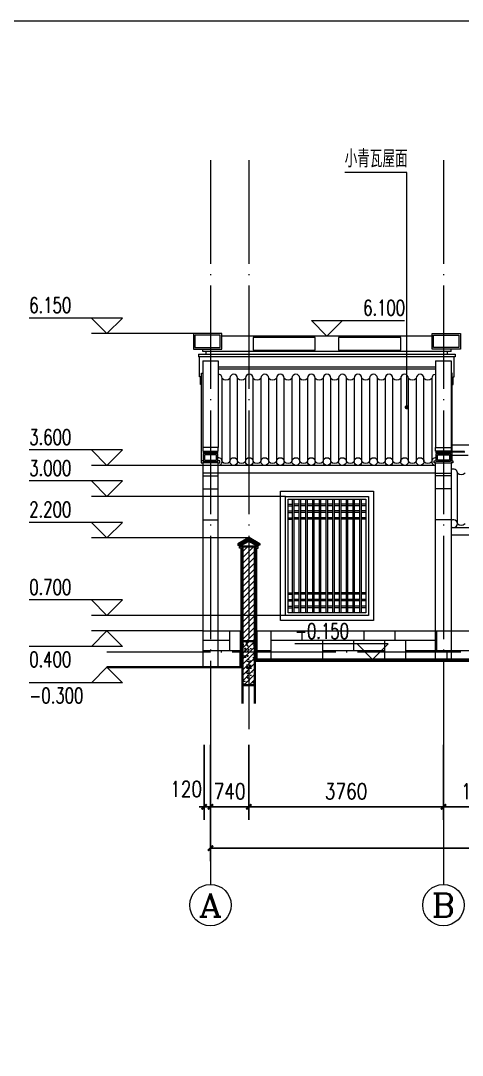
# Model space of a CAD drawing. Extents: x 577108 to 1042908, y 41950 to 81950.
# Drawn here: x 810715 to 819245, y 61950 to 81950 of the extents above; entities that cross this region are included whole.
import ezdxf
from ezdxf.enums import TextEntityAlignment as Align

# ---------------------------------------------------------------- set-up
doc = ezdxf.new("R2010")
doc.units = 0
doc.header["$LTSCALE"] = 1000
doc.header["$MEASUREMENT"] = 0
doc.linetypes.add('DOTE', pattern=[2.42, 2, -0.2, 0.02, -0.2])
doc.layers.get('0').update_dxf_attribs({"linetype": 'CONTINUOUS', "lineweight": 13})
doc.layers.get('Defpoints').update_dxf_attribs({"linetype": 'CONTINUOUS', "lineweight": 5})
for name, color, linetype, lineweight in [('AXIS', 3, 'CONTINUOUS', 15), ('AXIS_TEXT', 7, 'CONTINUOUS', 20), ('DIM_ELEV', 3, 'CONTINUOUS', 15), ('DIM_LEAD', 3, 'CONTINUOUS', 15), ('DOTE', 1, 'DOTE', 0), ('hatch', 8, 'CONTINUOUS', 5), ('LM-1', 7, 'CONTINUOUS', 18), ('LM-2', 8, 'CONTINUOUS', 18), ('LM-3', 251, 'CONTINUOUS', 5), ('LM-L', 7, 'CONTINUOUS', 15), ('LM-S', 8, 'CONTINUOUS', 5), ('PUB_HATCH', 8, 'CONTINUOUS', 5), ('PUB_TEXT', 7, 'CONTINUOUS', 20), ('wall', 2, 'CONTINUOUS', 40)]:
    doc.layers.add(name, color=color, linetype=linetype, lineweight=lineweight)
doc.styles.add('_TCH_AXIS', font='COMPLEX', dxfattribs={"bigfont": 'GBCBIG'})
doc.styles.add('_TCH_DIM', font='SIMPLEX', dxfattribs={"bigfont": 'GBCBIG'})
doc.styles.add('COMPLEX', font='COMPLEX')
doc.styles.add('DIM_FONT', font='SIMPLEX.shx', dxfattribs={"width": 0.8, "bigfont": 'hztxt.shx'})
doc.dimstyles.new('DIMN', dxfattribs={"dimtxt": 300, "dimasz": 100, "dimexe": 250, "dimexo": 300, "dimgap": 150, "dimtad": 1, "dimdec": 0, "dimzin": 0, "dimdsep": 46, "dimtxsty": 'DIM_FONT', "dimblk": 'ARCHTICK', "dimcen": 0.09, "dimclrt": 7, "dimazin": 2, "dimtfac": 1, "dimtdec": 0, "dimtix": 1, "dimtmove": 2, "dimatfit": 3, "dimldrblk": 'ARCHTICK', "dimfxl": 0, "dimtolj": 1, "dimtzin": 0, "dimarcsym": 0})
pattern_1 = [(45, (-273850.963, -391215.68), (-18.8090404, 18.8090404), []), (45, (-273841.713, -391225.23), (-18.8090404, 18.8090404), [10.5, -6])]

# ---------------------------------------------------------------- blocks, each defined once
blk = doc.blocks.new('_ArchTick')
at = {"color": 0, "linetype": 'ByBlock', "const_width": 0.4}
blk.add_lwpolyline([(-0.5, -0.5), (0.5, 0.5)], dxfattribs=at)
blk = doc.blocks.new('*D73')
at = {"layer": 'AXIS', "color": 0, "lineweight": -2, "transparency": 16777216}
for p, q in [((814260, 67953), (814260, 66503)), ((814380, 67953), (814380, 66503)), ((814260, 66753), (814160, 66753)), ((814260, 66753), (814380, 66753)), ((814380, 66753), (814480, 66753))]:
    blk.add_line(p, q, dxfattribs=at)
at = {"layer": 'Defpoints', "color": 0, "transparency": 16777216}
for p in [(814260, 68253), (814380, 68253), (814380, 66753)]:
    blk.add_point(p, dxfattribs=at)
at = {"layer": 'AXIS', "color": 0, "lineweight": -2, "transparency": 16777216, "xscale": 100, "yscale": 100, "zscale": 100}
blk.add_blockref('_ArchTick', (814260, 66753), dxfattribs=at)
at = {"layer": 'AXIS', "color": 0, "lineweight": -2, "transparency": 16777216, "xscale": 100, "yscale": 100, "zscale": 100, "rotation": 180}
blk.add_blockref('_ArchTick', (814380, 66753), dxfattribs=at)
at = {"layer": 'AXIS', "color": 7, "transparency": 16777216, "insert": (813910, 67098), "char_height": 300, "attachment_point": 5, "style": 'DIM_FONT'}
blk.add_mtext('\\A1;120', dxfattribs=at)
blk = doc.blocks.new('*D74')
at = {"layer": 'AXIS', "color": 0, "lineweight": -2, "transparency": 16777216}
for p, q in [((814380, 67953), (814380, 66503)), ((815120, 67953), (815120, 66503)), ((814380, 66753), (814280, 66753)), ((814380, 66753), (815120, 66753)), ((815120, 66753), (815220, 66753))]:
    blk.add_line(p, q, dxfattribs=at)
at = {"layer": 'Defpoints', "color": 0, "transparency": 16777216}
for p in [(814380, 68253), (815120, 68253), (815120, 66753)]:
    blk.add_point(p, dxfattribs=at)
at = {"layer": 'AXIS', "color": 0, "lineweight": -2, "transparency": 16777216, "xscale": 100, "yscale": 100, "zscale": 100}
blk.add_blockref('_ArchTick', (814380, 66753), dxfattribs=at)
at = {"layer": 'AXIS', "color": 0, "lineweight": -2, "transparency": 16777216, "xscale": 100, "yscale": 100, "zscale": 100, "rotation": 180}
blk.add_blockref('_ArchTick', (815120, 66753), dxfattribs=at)
at = {"layer": 'AXIS', "color": 7, "transparency": 16777216, "insert": (814750, 67053), "char_height": 300, "attachment_point": 5, "style": 'DIM_FONT'}
blk.add_mtext('\\A1;740', dxfattribs=at)
blk = doc.blocks.new('*D75')
at = {"layer": 'AXIS', "color": 0, "lineweight": -2, "transparency": 16777216}
for p, q in [((815120, 67953), (815120, 66503)), ((818880, 67953), (818880, 66503)), ((815120, 66753), (818880, 66753))]:
    blk.add_line(p, q, dxfattribs=at)
at = {"layer": 'Defpoints', "color": 0, "transparency": 16777216}
for p in [(815120, 68253), (818880, 68253), (818880, 66753)]:
    blk.add_point(p, dxfattribs=at)
at = {"layer": 'AXIS', "color": 0, "lineweight": -2, "transparency": 16777216, "xscale": 100, "yscale": 100, "zscale": 100, "rotation": 180}
blk.add_blockref('_ArchTick', (815120, 66753), dxfattribs=at)
at = {"layer": 'AXIS', "color": 0, "lineweight": -2, "transparency": 16777216, "xscale": 100, "yscale": 100, "zscale": 100}
blk.add_blockref('_ArchTick', (818880, 66753), dxfattribs=at)
at = {"layer": 'AXIS', "color": 7, "transparency": 16777216, "insert": (817000, 67053), "char_height": 300, "attachment_point": 5, "style": 'DIM_FONT'}
blk.add_mtext('\\A1;3760', dxfattribs=at)
blk = doc.blocks.new('*D76')
at = {"layer": 'AXIS', "color": 0, "lineweight": -2, "transparency": 16777216}
for p, q in [((818880, 67953), (818880, 66503)), ((820380, 67953), (820380, 66503)), ((818880, 66753), (820380, 66753))]:
    blk.add_line(p, q, dxfattribs=at)
at = {"layer": 'Defpoints', "color": 0, "transparency": 16777216}
for p in [(818880, 68253), (820380, 68253), (820380, 66753)]:
    blk.add_point(p, dxfattribs=at)
at = {"layer": 'AXIS', "color": 0, "lineweight": -2, "transparency": 16777216, "xscale": 100, "yscale": 100, "zscale": 100, "rotation": 180}
blk.add_blockref('_ArchTick', (818880, 66753), dxfattribs=at)
at = {"layer": 'AXIS', "color": 0, "lineweight": -2, "transparency": 16777216, "xscale": 100, "yscale": 100, "zscale": 100}
blk.add_blockref('_ArchTick', (820380, 66753), dxfattribs=at)
at = {"layer": 'AXIS', "color": 7, "transparency": 16777216, "insert": (819630, 67053), "char_height": 300, "attachment_point": 5, "style": 'DIM_FONT'}
blk.add_mtext('\\A1;1500', dxfattribs=at)
blk = doc.blocks.new('*D82')
at = {"layer": 'AXIS', "color": 0, "lineweight": -2, "transparency": 16777216}
for p, q in [((814380, 67953), (814380, 65703)), ((828380, 67953), (828380, 65703)), ((814380, 65953), (828380, 65953))]:
    blk.add_line(p, q, dxfattribs=at)
at = {"layer": 'Defpoints', "color": 0, "transparency": 16777216}
for p in [(814380, 68253), (828380, 68253), (828380, 65953)]:
    blk.add_point(p, dxfattribs=at)
at = {"layer": 'AXIS', "color": 0, "lineweight": -2, "transparency": 16777216, "xscale": 100, "yscale": 100, "zscale": 100, "rotation": 180}
blk.add_blockref('_ArchTick', (814380, 65953), dxfattribs=at)
at = {"layer": 'AXIS', "color": 0, "lineweight": -2, "transparency": 16777216, "xscale": 100, "yscale": 100, "zscale": 100}
blk.add_blockref('_ArchTick', (828380, 65953), dxfattribs=at)
at = {"layer": 'AXIS', "color": 7, "transparency": 16777216, "insert": (821380, 66253), "char_height": 300, "attachment_point": 5, "style": 'DIM_FONT'}
blk.add_mtext('\\A1;14000', dxfattribs=at)
blk = doc.blocks.new('_AXISO')
blk.add_circle((0, 0), 0.5)
at = {"layer": 'AXIS_TEXT', "style": 'COMPLEX', "width": 1.041667}
blk.add_attdef('A', text='', height=0.56, dxfattribs=at).set_placement((-0.25, -0.28), (0.25, -0.28), align=Align.FIT)

msp = doc.modelspace()

# ---------------------------------------------------------------- hatches: boundary and pattern name
at = {"layer": 'hatch'}
h = msp.add_hatch(dxfattribs=at)
h.set_pattern_fill('普通砖', color=256, scale=30, style=0)
h.set_pattern_definition([(45, (-273850.96, -391167.93), (-56.427121, 56.427121), [])])
h.paths.add_polyline_path([(815240.1211, 71782.8769), (815000.1211, 71782.8769), (815000.1211, 70452.8769), (815240.1211, 70452.8769)])
h.paths.add_polyline_path([(815000.1211, 69952.8769), (815240.1211, 69952.8769), (815240.1211, 70152.8769), (815240.1211, 70452.8769), (815000.1211, 70452.8769)])
h = msp.add_hatch(dxfattribs=at)
h.set_pattern_fill('天然石材', color=256, scale=5, angle=360, style=0)
h.set_pattern_definition(pattern_1)
h.paths.add_polyline_path([(815000.1211, 70152.8769), (814970.1211, 70152.8769), (814970.1211, 69452.8769), (815000.1211, 69452.8769)])
h = msp.add_hatch(dxfattribs=at)
h.set_pattern_fill('天然石材', color=256, scale=5, angle=360, style=0)
h.set_pattern_definition(pattern_1)
h.paths.add_polyline_path([(815270.1211, 70152.8769), (815240.1211, 70152.8769), (815240.1211, 69602.8769), (815270.1211, 69602.8769)])
h = msp.add_hatch(dxfattribs=at)
h.set_pattern_fill('钢筋混凝土', color=256, scale=30, style=0)
h.set_pattern_definition([(45, (-273850.96, -391225.23), (-53.0330086, 53.0330086), []), (50, (-273850.96, -391225.23), (215.178055, -18.82564), [22.5, -247.5]), (355, (-273850.96, -391225.23), (-41.6254, 225.65764), [18, -198]), (100.4514, (-273833.03, -391226.8), (173.552815, 206.831863), [19.122057, -210.342634]), (46.1842, (-273850.96, -391165.23), (320.172315, -49.655704), [33.75, -371.25]), (96.6356, (-273824.28, -391169.37), (280.39881, 292.23536), [28.68309, -315.5139]), (351.1842, (-273850.96, -391165.23), (280.39858, 292.23558), [27, -297]), (21, (-273820.96, -391180.23), (179.072116, -120.785667), [22.5, -247.5]), (326, (-273820.96, -391180.23), (72.9946, 217.545014), [18, -198]), (71.4514, (-273806.04, -391190.3), (252.06679, 96.75915), [19.122057, -210.342634]), (37.5, (-273850.96, -391225.23), (3.6479566, 99.868156), [0, -195.6, 0, -201, 0, -198.75]), (7.5, (-273850.96, -391225.23), (78.920861, 118.323514), [0, -114.6, 0, -191.1, 0, -75.75]), (327.5, (-273917.86, -391225.23), (160.146731, -6.7664615), [0, -75, 0, -234, 0, -310.5]), (317.5, (-273947.86, -391225.23), (174.95585, 30.031495), [0, -97.5, 0, -155.4, 0, -220.5])])
h.paths.add_polyline_path([(815000.1211, 69452.8769), (815000.1211, 69102.8769), (815240.1211, 69102.8769), (815240.1211, 69952.8769), (815000.1211, 69952.8769)])
at = {"layer": 'LM-S'}
h = msp.add_hatch(dxfattribs=at)
h.set_pattern_fill('文化石01', color=256, scale=500, style=0)
h.set_pattern_definition([(0, (-273851, -391225.2), (9e-13, 4000), [3000, -1000]), (0, (-273851, -391025.2), (9e-13, 4000), [-1200, 1200, -600, 1000]), (0, (-273851, -390825.2), (9e-13, 4000), [-1800, 2200]), (0, (-273851, -390625.2), (9e-13, 4000), [1800, -2200]), (0, (-273851, -390425.2), (9e-13, 4000), [-800, 3200]), (0, (-273851, -390225.2), (9e-13, 4000), [1400, -1000, 1200, -400]), (0, (-272451, -390025.2), (9e-13, 4000), [3200, -800]), (0, (-274051, -389825.2), (9e-13, 4000), [2200, -1800]), (0, (-274651, -389625.2), (9e-13, 4000), [1800, -2200]), (0, (-273851, -389425.2), (9e-13, 4000), [3200, -800]), (0, (-273851, -389225.2), (9e-13, 4000), [-1600, 1000, -600, 800]), (0, (-271851, -389025.2), (9e-13, 4000), [2400, -1600]), (0, (-273451, -388825.2), (9e-13, 4000), [1600, -800, 600, -1000]), (0, (-272651, -388625.2), (9e-13, 4000), [1600, -600, 1000, -800]), (0, (-271051, -388425.2), (9e-13, 4000), [2400, -1600]), (0, (-272651, -388225.2), (9e-13, 4000), [1600, -2400]), (0, (-271851, -388025.2), (9e-13, 4000), [1800, -2200]), (0, (-271851, -387825.2), (9e-13, 4000), [-1200, 2800]), (0, (-273051, -387625.2), (9e-13, 4000), [1200, -2800]), (0, (-271851, -387425.2), (9e-13, 4000), [2800, -1200]), (90, (-273851, -389625.2), (-4000, 1e-12), [600, -1600, 1400, -400]), (90, (-273451, -389425.2), (-4000, 1e-12), [1000, -600, 400, -2000]), (90, (-273251, -390225.2), (-4000, 1e-12), [400, -3600]), (90, (-273051, -390625.2), (-4000, 1e-12), [400, -2400, 600, -600]), (90, (-272851, -389825.2), (-4000, 1e-12), [400, -3600]), (90, (-272651, -391225.2), (-4000, 1e-12), [600, -1800, 1000, -600]), (90, (-272451, -390425.2), (-4000, 1e-12), [600, -3400]), (90, (-272251, -389425.2), (-4000, 1e-12), [600, -200, 400, -2800]), (90, (-272051, -391025.2), (-4000, 1e-12), [600, -3400]), (90, (-271851, -390025.2), (-4000, 1e-12), [600, -200, 600, -400, 1000, -1200]), (90, (-271451, -390025.2), (-4000, 1e-12), [-2800, 400, -400, 400]), (90, (-271251, -389425.2), (-4000, 1e-12), [400, -3600]), (90, (-271051, -390825.2), (-4000, 1e-12), [400, -1400, 1000, -1200]), (90, (-270851, -390225.2), (-4000, 1e-12), [200, -2600, 600, -600]), (90, (-270651, -390025.2), (-4000, 1e-12), [1000, -1000, 600, -1400]), (90, (-270451, -389025.2), (-4000, 1e-12), [600, -1000, 400, -2000]), (90, (-270251, -390425.2), (-4000, 1e-12), [400, -3600]), (90, (-270051, -390025.2), (-4000, 1e-12), [400, -1200, 600, -1800])])
h.paths.add_polyline_path([(814530.1211, 70152.8769), (814230.1211, 70152.8769), (814230.1211, 69452.8769), (814530.1211, 69452.8769)])
h.paths.add_polyline_path([(814530.1211, 69452.8769), (814970.1211, 69452.8769), (814970.1211, 70152.8769), (814530.1211, 70152.8769)])
h.paths.add_polyline_path([(818730.1211, 69602.8769), (818730.1211, 70152.8769), (815270.1211, 70152.8769), (815270.1211, 69602.8769)])
h.paths.add_polyline_path([(819030.1211, 70152.8769), (818730.1211, 70152.8769), (818730.1211, 69602.8769), (819030.1211, 69602.8769)])
h.paths.add_polyline_path([(819030.1211, 70152.8769), (819030.1211, 69602.8769), (823290.1211, 69602.8769), (823290.1211, 70152.8769)])
h.paths.add_polyline_path([(823350.1211, 70152.8769), (823350.1211, 69602.8769), (823380.1211, 69602.8769), (824280.1211, 69452.8769), (828269.8288, 69452.8769), (828656.4674, 68751.5021, 0.3938899791), (828730.2441, 68728.4635), (828730.1937, 70152.8769)])
h.paths.add_polyline_path([(828730.2441, 68728.4635, 0.1596005257), (828755.7096, 68752.8769, 0.6), (828855.7096, 68752.8769, 0.6), (828955.7096, 68752.8769, 0.6), (829055.7096, 68752.8769, 0.6), (829155.7096, 68752.8769, 0.6), (829255.7096, 68752.8769, 0.6), (829355.7096, 68752.8769, 0.6), (829455.7096, 68752.8769, 0.6), (829555.7096, 68752.8769, 0.6), (829655.7096, 68752.8769, 0.4012137501), (829730.1211, 68728.4046), (829730.1211, 70152.8769), (828730.1937, 70152.8769)])
h.paths.add_polyline_path([(829229.7802, 67711.4946, 0.273258992), (829667.6553, 67452.8769), (829730.1211, 67452.8769), (829730.1211, 68728.4046, -0.4012137501), (829655.7096, 68752.8769, -0.6), (829555.7096, 68752.8769, -0.6), (829455.7096, 68752.8769, -0.6), (829355.7096, 68752.8769, -0.6), (829255.7096, 68752.8769, -0.6), (829155.7096, 68752.8769, -0.6), (829055.7096, 68752.8769, -0.6), (828955.7096, 68752.8769, -0.6), (828855.7096, 68752.8769, -0.6), (828755.7096, 68752.8769, -0.1596005257), (828730.2441, 68728.4635), (828730.248, 68617.6618)])

# ---------------------------------------------------------------- linework, layer by layer
for p, q in [((814210.1211, 73444.966), (814210.1211, 75136.4869)), ((819050.1211, 73444.966), (819050.1211, 75136.4869)), ((819050.1211, 73752.8769), (819540.9853, 73752.8769)), ((819050.1211, 73631.6333), (819288.1076, 73631.6333)), ((819050.1211, 73614.3128), (819294.6191, 73614.3128)), ((819050.1211, 73552.8769), (819360.443, 73552.8769))]:
    msp.add_line(p, q)
at = {"layer": 'AXIS'}
for p, q in [((814380.1211, 68252.8769), (814380.1211, 65252.8769)), ((818880.1211, 68252.8769), (818880.1211, 65252.8769))]:
    msp.add_line(p, q, dxfattribs=at)
at = {"layer": 'DIM_ELEV'}
for p, q in [((812680.1211, 76202.8769), (810880.1211, 76202.8769)), ((812380.1211, 75902.8769), (812080.1211, 76202.8769)), ((812380.1211, 75902.8769), (812680.1211, 76202.8769)), ((816630.1211, 75852.8769), (816330.1211, 76152.8769)), ((816330.1211, 76152.8769), (818130.1211, 76152.8769)), ((816630.1211, 75852.8769), (816930.1211, 76152.8769)), ((814200.1211, 75902.8769), (812080.1211, 75902.8769)), ((812680.1211, 73652.8769), (810880.1211, 73652.8769)), ((812380.1211, 73352.8769), (812080.1211, 73652.8769)), ((812380.1211, 73352.8769), (812680.1211, 73652.8769)), ((814530.1671, 73352.8769), (812080.1211, 73352.8769)), ((812680.1211, 73052.8769), (810880.1211, 73052.8769)), ((812380.1211, 72752.8769), (812080.1211, 73052.8769)), ((812380.1211, 72752.8769), (812680.1211, 73052.8769)), ((815830.1211, 72752.8769), (812080.1211, 72752.8769)), ((812680.1211, 72252.8769), (810880.1211, 72252.8769)), ((812380.1211, 71952.8769), (812080.1211, 72252.8769)), ((812380.1211, 71952.8769), (812680.1211, 72252.8769)), ((815120.1211, 71952.8769), (812080.1211, 71952.8769)), ((812680.1211, 70752.8769), (810880.1211, 70752.8769)), ((812380.1211, 70452.8769), (812080.1211, 70752.8769)), ((812380.1211, 70452.8769), (812680.1211, 70752.8769)), ((815830.1211, 70452.8769), (812080.1211, 70452.8769)), ((812380.1211, 70152.8769), (812080.1211, 69852.8769)), ((814230.1211, 70152.8769), (812080.1211, 70152.8769)), ((812380.1211, 70152.8769), (812680.1211, 69852.8769)), ((812680.1211, 69852.8769), (810880.1211, 69852.8769)), ((817811.5717, 69902.8769), (816011.5717, 69902.8769)), ((817511.5717, 69602.8769), (817211.5717, 69902.8769)), ((817511.5717, 69602.8769), (817811.5717, 69902.8769)), ((812380.1211, 69452.8769), (812080.1211, 69152.8769)), ((812380.1211, 69452.8769), (812680.1211, 69152.8769)), ((812680.1211, 69152.8769), (810880.1211, 69152.8769))]:
    msp.add_line(p, q, dxfattribs=at)
at = {"layer": 'DIM_LEAD'}
for p, q in [((818172.0886, 79013.6535), (816972.8448, 79013.6535)), ((818172.0886, 74477.2914), (818172.0886, 79013.6535))]:
    msp.add_line(p, q, dxfattribs=at)
at = {"layer": 'DIM_LEAD', "const_width": 40}
msp.add_lwpolyline([(818172.0886, 74457.2914, 1), (818172.0886, 74497.2914, 1)], format="xyb", close=True, dxfattribs=at)
at = {"layer": 'DOTE'}
for p, q in [((814380.1211, 79252.8769), (814380.1211, 68252.8769)), ((815120.1211, 79252.8769), (815120.1211, 68252.8769)), ((818880.1211, 79252.8769), (818880.1211, 68252.8769)), ((812380.1211, 69752.8769), (832380.1211, 69752.8769))]:
    msp.add_line(p, q, dxfattribs=at)
at = {"layer": 'hatch', "color": 8}
for p, q in [((815880.1211, 72602.8769), (815965.1211, 72602.8769)), ((815965.1211, 70502.8769), (815965.1211, 72702.8769)), ((815995.1211, 70502.8769), (815995.1211, 72702.8769)), ((816095.1211, 72602.8769), (815995.1211, 72602.8769)), ((816095.1211, 70502.8769), (816095.1211, 72702.8769)), ((816125.1211, 70502.8769), (816125.1211, 72702.8769)), ((816225.1211, 72602.8769), (816125.1211, 72602.8769)), ((816225.1211, 70502.8769), (816225.1211, 72702.8769)), ((816255.1211, 70502.8769), (816255.1211, 72702.8769)), ((816355.1211, 72602.8769), (816255.1211, 72602.8769)), ((816355.1211, 70502.8769), (816355.1211, 72702.8769)), ((816385.1211, 70502.8769), (816385.1211, 72702.8769)), ((816485.1211, 72602.8769), (816385.1211, 72602.8769)), ((816485.1211, 70502.8769), (816485.1211, 72702.8769)), ((816515.1211, 70502.8769), (816515.1211, 72702.8769)), ((816615.1211, 72602.8769), (816515.1211, 72602.8769)), ((816615.1211, 70502.8769), (816615.1211, 72702.8769)), ((816645.1211, 70502.8769), (816645.1211, 72702.8769)), ((816745.1211, 72602.8769), (816645.1211, 72602.8769)), ((816745.1211, 70502.8769), (816745.1211, 72702.8769)), ((816775.1211, 70502.8769), (816775.1211, 72702.8769)), ((816875.1211, 72602.8769), (816775.1211, 72602.8769)), ((816875.1211, 70502.8769), (816875.1211, 72702.8769)), ((816905.1211, 70502.8769), (816905.1211, 72702.8769)), ((817005.1211, 72602.8769), (816905.1211, 72602.8769)), ((817005.1211, 70502.8769), (817005.1211, 72702.8769)), ((817035.1211, 70502.8769), (817035.1211, 72702.8769)), ((817135.1211, 72602.8769), (817035.1211, 72602.8769)), ((817135.1211, 70502.8769), (817135.1211, 72702.8769)), ((817165.1211, 70502.8769), (817165.1211, 72702.8769)), ((817265.1211, 72602.8769), (817165.1211, 72602.8769)), ((817265.1211, 70502.8769), (817265.1211, 72702.8769)), ((817295.1211, 70502.8769), (817295.1211, 72702.8769)), ((817380.1211, 72602.8769), (817295.1211, 72602.8769)), ((815880.1211, 72572.8769), (815965.1211, 72572.8769)), ((815880.1211, 72472.8769), (815965.1211, 72472.8769)), ((815880.1211, 72442.8769), (815965.1211, 72442.8769)), ((816095.1211, 72572.8769), (815995.1211, 72572.8769)), ((816095.1211, 72472.8769), (815995.1211, 72472.8769)), ((816095.1211, 72442.8769), (815995.1211, 72442.8769)), ((816225.1211, 72572.8769), (816125.1211, 72572.8769)), ((816225.1211, 72472.8769), (816125.1211, 72472.8769)), ((816225.1211, 72442.8769), (816125.1211, 72442.8769)), ((816355.1211, 72572.8769), (816255.1211, 72572.8769)), ((816355.1211, 72472.8769), (816255.1211, 72472.8769)), ((816355.1211, 72442.8769), (816255.1211, 72442.8769)), ((816485.1211, 72572.8769), (816385.1211, 72572.8769)), ((816485.1211, 72472.8769), (816385.1211, 72472.8769)), ((816485.1211, 72442.8769), (816385.1211, 72442.8769)), ((816615.1211, 72572.8769), (816515.1211, 72572.8769)), ((816615.1211, 72472.8769), (816515.1211, 72472.8769)), ((816615.1211, 72442.8769), (816515.1211, 72442.8769)), ((816745.1211, 72572.8769), (816645.1211, 72572.8769)), ((816745.1211, 72472.8769), (816645.1211, 72472.8769)), ((816745.1211, 72442.8769), (816645.1211, 72442.8769)), ((816875.1211, 72572.8769), (816775.1211, 72572.8769)), ((816875.1211, 72472.8769), (816775.1211, 72472.8769)), ((816875.1211, 72442.8769), (816775.1211, 72442.8769)), ((817005.1211, 72572.8769), (816905.1211, 72572.8769)), ((817005.1211, 72472.8769), (816905.1211, 72472.8769)), ((817005.1211, 72442.8769), (816905.1211, 72442.8769)), ((817135.1211, 72572.8769), (817035.1211, 72572.8769)), ((817135.1211, 72472.8769), (817035.1211, 72472.8769)), ((817135.1211, 72442.8769), (817035.1211, 72442.8769)), ((817265.1211, 72572.8769), (817165.1211, 72572.8769)), ((817265.1211, 72472.8769), (817165.1211, 72472.8769)), ((817265.1211, 72442.8769), (817165.1211, 72442.8769)), ((817380.1211, 72572.8769), (817295.1211, 72572.8769)), ((817380.1211, 72472.8769), (817295.1211, 72472.8769)), ((817380.1211, 72442.8769), (817295.1211, 72442.8769)), ((815880.1211, 72342.8769), (815965.1211, 72342.8769)), ((815880.1211, 72312.8769), (815965.1211, 72312.8769)), ((816095.1211, 72342.8769), (815995.1211, 72342.8769)), ((816095.1211, 72312.8769), (815995.1211, 72312.8769)), ((816225.1211, 72342.8769), (816125.1211, 72342.8769)), ((816225.1211, 72312.8769), (816125.1211, 72312.8769)), ((816355.1211, 72342.8769), (816255.1211, 72342.8769)), ((816355.1211, 72312.8769), (816255.1211, 72312.8769)), ((816485.1211, 72342.8769), (816385.1211, 72342.8769)), ((816485.1211, 72312.8769), (816385.1211, 72312.8769)), ((816615.1211, 72342.8769), (816515.1211, 72342.8769)), ((816615.1211, 72312.8769), (816515.1211, 72312.8769)), ((816745.1211, 72342.8769), (816645.1211, 72342.8769)), ((816745.1211, 72312.8769), (816645.1211, 72312.8769)), ((816875.1211, 72342.8769), (816775.1211, 72342.8769)), ((816875.1211, 72312.8769), (816775.1211, 72312.8769)), ((817005.1211, 72342.8769), (816905.1211, 72342.8769)), ((817005.1211, 72312.8769), (816905.1211, 72312.8769)), ((817135.1211, 72342.8769), (817035.1211, 72342.8769)), ((817135.1211, 72312.8769), (817035.1211, 72312.8769)), ((817265.1211, 72342.8769), (817165.1211, 72342.8769)), ((817265.1211, 72312.8769), (817165.1211, 72312.8769)), ((817380.1211, 72342.8769), (817295.1211, 72342.8769)), ((817380.1211, 72312.8769), (817295.1211, 72312.8769)), ((815880.1211, 70892.8769), (815965.1211, 70892.8769)), ((815880.1211, 70862.8769), (815965.1211, 70862.8769)), ((816095.1211, 70892.8769), (815995.1211, 70892.8769)), ((816095.1211, 70862.8769), (815995.1211, 70862.8769)), ((816225.1211, 70892.8769), (816125.1211, 70892.8769)), ((816225.1211, 70862.8769), (816125.1211, 70862.8769)), ((816355.1211, 70892.8769), (816255.1211, 70892.8769)), ((816355.1211, 70862.8769), (816255.1211, 70862.8769)), ((816485.1211, 70892.8769), (816385.1211, 70892.8769)), ((816485.1211, 70862.8769), (816385.1211, 70862.8769)), ((816615.1211, 70892.8769), (816515.1211, 70892.8769)), ((816615.1211, 70862.8769), (816515.1211, 70862.8769)), ((816745.1211, 70892.8769), (816645.1211, 70892.8769)), ((816745.1211, 70862.8769), (816645.1211, 70862.8769)), ((816875.1211, 70892.8769), (816775.1211, 70892.8769)), ((816875.1211, 70862.8769), (816775.1211, 70862.8769)), ((817005.1211, 70892.8769), (816905.1211, 70892.8769)), ((817005.1211, 70862.8769), (816905.1211, 70862.8769)), ((817135.1211, 70892.8769), (817035.1211, 70892.8769)), ((817135.1211, 70862.8769), (817035.1211, 70862.8769)), ((817265.1211, 70892.8769), (817165.1211, 70892.8769)), ((817265.1211, 70862.8769), (817165.1211, 70862.8769)), ((817380.1211, 70892.8769), (817295.1211, 70892.8769)), ((817380.1211, 70862.8769), (817295.1211, 70862.8769)), ((815880.1211, 70762.8769), (815965.1211, 70762.8769)), ((815880.1211, 70732.8769), (815965.1211, 70732.8769)), ((815880.1211, 70632.8769), (815965.1211, 70632.8769)), ((815880.1211, 70602.8769), (815965.1211, 70602.8769)), ((816095.1211, 70762.8769), (815995.1211, 70762.8769)), ((816095.1211, 70732.8769), (815995.1211, 70732.8769)), ((816095.1211, 70632.8769), (815995.1211, 70632.8769)), ((816095.1211, 70602.8769), (815995.1211, 70602.8769)), ((816225.1211, 70762.8769), (816125.1211, 70762.8769)), ((816225.1211, 70732.8769), (816125.1211, 70732.8769)), ((816225.1211, 70632.8769), (816125.1211, 70632.8769)), ((816225.1211, 70602.8769), (816125.1211, 70602.8769)), ((816355.1211, 70762.8769), (816255.1211, 70762.8769)), ((816355.1211, 70732.8769), (816255.1211, 70732.8769)), ((816355.1211, 70632.8769), (816255.1211, 70632.8769)), ((816355.1211, 70602.8769), (816255.1211, 70602.8769)), ((816485.1211, 70762.8769), (816385.1211, 70762.8769)), ((816485.1211, 70732.8769), (816385.1211, 70732.8769)), ((816485.1211, 70632.8769), (816385.1211, 70632.8769)), ((816485.1211, 70602.8769), (816385.1211, 70602.8769)), ((816615.1211, 70762.8769), (816515.1211, 70762.8769)), ((816615.1211, 70732.8769), (816515.1211, 70732.8769)), ((816615.1211, 70632.8769), (816515.1211, 70632.8769)), ((816615.1211, 70602.8769), (816515.1211, 70602.8769)), ((816745.1211, 70762.8769), (816645.1211, 70762.8769)), ((816745.1211, 70732.8769), (816645.1211, 70732.8769)), ((816745.1211, 70632.8769), (816645.1211, 70632.8769)), ((816745.1211, 70602.8769), (816645.1211, 70602.8769)), ((816875.1211, 70762.8769), (816775.1211, 70762.8769)), ((816875.1211, 70732.8769), (816775.1211, 70732.8769)), ((816875.1211, 70632.8769), (816775.1211, 70632.8769)), ((816875.1211, 70602.8769), (816775.1211, 70602.8769)), ((817005.1211, 70762.8769), (816905.1211, 70762.8769)), ((817005.1211, 70732.8769), (816905.1211, 70732.8769)), ((817005.1211, 70632.8769), (816905.1211, 70632.8769)), ((817005.1211, 70602.8769), (816905.1211, 70602.8769)), ((817135.1211, 70762.8769), (817035.1211, 70762.8769)), ((817135.1211, 70732.8769), (817035.1211, 70732.8769)), ((817135.1211, 70632.8769), (817035.1211, 70632.8769)), ((817135.1211, 70602.8769), (817035.1211, 70602.8769)), ((817265.1211, 70762.8769), (817165.1211, 70762.8769)), ((817265.1211, 70732.8769), (817165.1211, 70732.8769)), ((817265.1211, 70632.8769), (817165.1211, 70632.8769)), ((817265.1211, 70602.8769), (817165.1211, 70602.8769)), ((817380.1211, 70762.8769), (817295.1211, 70762.8769)), ((817380.1211, 70732.8769), (817295.1211, 70732.8769)), ((817380.1211, 70632.8769), (817295.1211, 70632.8769)), ((817380.1211, 70602.8769), (817295.1211, 70602.8769))]:
    msp.add_line(p, q, dxfattribs=at)
at = {"layer": 'LM-1'}
for p, q in [((814230.1211, 75376.0422), (814530.1211, 75376.0422)), ((814230.1211, 75376.0422), (814230.1211, 73698.9207)), ((814530.1211, 75376.0422), (814530.1211, 73698.9207)), ((818730.1211, 75376.0422), (819030.1211, 75376.0422)), ((818730.1211, 75376.0422), (818730.1211, 73698.9207)), ((819030.1211, 75376.0422), (819030.1211, 73698.9207)), ((814250.1211, 73628.7757), (814510.1211, 73628.7757)), ((814250.1211, 73622.5213), (814510.1211, 73622.5213)), ((819010.1211, 73628.7757), (818750.1211, 73628.7757)), ((819010.1211, 73622.5213), (818750.1211, 73622.5213)), ((814530.1211, 73402.8769), (814230.1211, 73402.8769)), ((814250.1211, 73594.4803), (814510.1211, 73594.4803)), ((814510.1211, 73581.7949), (814250.1211, 73581.7949)), ((818730.1211, 73402.8769), (819030.1211, 73402.8769)), ((819010.1211, 73594.4803), (818750.1211, 73594.4803)), ((818750.1211, 73581.7949), (819010.1211, 73581.7949)), ((818730.1211, 73352.8769), (814530.1211, 73352.8769)), ((818730.1211, 73202.8769), (814530.1211, 73202.8769)), ((819030.1211, 72152.8769), (820030.1194, 72152.8769))]:
    msp.add_line(p, q, dxfattribs=at)
for points in [[(814250.1211, 73581.7949), (814240.1211, 73581.7949), (814240.1211, 73429.6928), (814520.1211, 73429.6928), (814520.1211, 73581.7949), (814510.1211, 73581.7949), (814510.1211, 73594.4803), (814520.1211, 73594.4803), (814520.1211, 73622.5213), (814510.1211, 73622.5213), (814510.1211, 73628.7757), (814530.1211, 73628.7757), (814530.1211, 73698.9207), (814230.1211, 73698.9207), (814230.1211, 73628.7757), (814250.1211, 73628.7757), (814250.1211, 73622.5213), (814240.1211, 73622.5213), (814240.1211, 73594.4803), (814250.1211, 73594.4803)], [(819010.1211, 73581.7949), (819020.1211, 73581.7949), (819020.1211, 73429.6928), (818740.1211, 73429.6928), (818740.1211, 73581.7949), (818750.1211, 73581.7949), (818750.1211, 73594.4803), (818740.1211, 73594.4803), (818740.1211, 73622.5213), (818750.1211, 73622.5213), (818750.1211, 73628.7757), (818730.1211, 73628.7757), (818730.1211, 73698.9207), (819030.1211, 73698.9207), (819030.1211, 73628.7757), (819010.1211, 73628.7757), (819010.1211, 73622.5213), (819020.1211, 73622.5213), (819020.1211, 73594.4803), (819010.1211, 73594.4803)], [(815730.1211, 72852.8769), (817530.1211, 72852.8769), (817530.1211, 70352.8769), (815730.1211, 70352.8769)], [(815830.1211, 72752.8769), (817430.1211, 72752.8769), (817430.1211, 70452.8769), (815830.1211, 70452.8769), (815830.1211, 72752.8769)], [(815880.1211, 72702.8769), (817380.1211, 72702.8769), (817380.1211, 70502.8769), (815880.1211, 70502.8769), (815880.1211, 72702.8769)]]:
    msp.add_lwpolyline(points, close=True, dxfattribs=at)
for points in [[(814240.1211, 73444.966), (814200.1211, 73444.966), (814200.1211, 73402.8769), (814230.1211, 73402.8769), (814230.1211, 69452.8769)], [(814530.1211, 69452.8769), (814530.1211, 73402.8769), (814560.1211, 73402.8769), (814560.1211, 73444.966), (814520.1211, 73444.966)], [(818730.1211, 69602.8769), (818730.1211, 73402.8769), (818700.1211, 73402.8769), (818700.1211, 73444.966), (818740.1211, 73444.966)], [(819020.1211, 73444.966), (819060.1211, 73444.966), (819060.1211, 73402.8769), (819030.1211, 73402.8769), (819030.1211, 69602.8769)]]:
    msp.add_lwpolyline(points, dxfattribs=at)
at = {"layer": 'LM-2', "color": 8}
for p, q in [((814530.1211, 73202.8769), (814230.1211, 73202.8769)), ((818730.1211, 73202.8769), (819030.1211, 73202.8769)), ((814230.1211, 73152.8769), (814530.1211, 73152.8769)), ((819030.1211, 73152.8769), (818730.1211, 73152.8769)), ((814230.1211, 72902.8769), (814530.1211, 72902.8769)), ((819030.1211, 72902.8769), (818730.1211, 72902.8769)), ((814230.1211, 72302.8769), (814530.1211, 72302.8769)), ((819030.1211, 72302.8769), (818730.1211, 72302.8769))]:
    msp.add_line(p, q, dxfattribs=at)
for points in [[(814265.1211, 73454.6928), (814495.1211, 73454.6928), (814495.1211, 73556.7949), (814265.1211, 73556.7949)], [(818995.1211, 73454.6928), (818765.1211, 73454.6928), (818765.1211, 73556.7949), (818995.1211, 73556.7949)]]:
    msp.add_lwpolyline(points, close=True, dxfattribs=at)
at = {"layer": 'LM-3'}
for points in [[(814605.1748, 73428.9495), (814605.1748, 75040.2426, 0.3757713654), (814540.1211, 75114.5802, 0.3757713654)], [(814905.1748, 73428.9495), (814905.1748, 75040.2426, 1), (814755.1748, 75040.2426), (814755.1748, 73428.9495)], [(815205.1748, 73428.9495), (815205.1748, 75040.2426, 1), (815055.1748, 75040.2426), (815055.1748, 73428.9495)], [(815505.1671, 73428.9495), (815505.1671, 75040.2426, 1), (815355.1671, 75040.2426), (815355.1671, 73428.9495)], [(815805.1595, 73428.9495), (815805.1595, 75040.2426, 1), (815655.1595, 75040.2426), (815655.1595, 73428.9495)], [(816105.1518, 73428.9495), (816105.1518, 75040.2426, 1), (815955.1518, 75040.2426), (815955.1518, 73428.9495)], [(816405.1518, 73428.9495), (816405.1518, 75040.2426, 1), (816255.1518, 75040.2426), (816255.1518, 73428.9495)], [(816705.1441, 73428.9495), (816705.1441, 75040.2426, 1), (816555.1441, 75040.2426), (816555.1441, 73428.9495)], [(817005.1365, 73428.9495), (817005.1365, 75040.2426, 1), (816855.1365, 75040.2426), (816855.1365, 73428.9495)], [(817305.1288, 73428.9495), (817305.1288, 75040.2426, 1), (817155.1288, 75040.2426), (817155.1288, 73428.9495)], [(817605.1211, 73428.9495), (817605.1211, 75040.2426, 1), (817455.1211, 75040.2426), (817455.1211, 73428.9495)], [(817905.1135, 73428.9495), (817905.1135, 75040.2426, 1), (817755.1135, 75040.2426), (817755.1135, 73428.9495)], [(818205.1058, 73427.8769), (818205.1058, 75039.17, 1), (818055.1058, 75039.17), (818055.1058, 73427.8769)], [(818505.0981, 73427.8769), (818505.0981, 75039.17, 1), (818355.0981, 75039.17), (818355.0981, 73427.8769)], [(818720.1211, 75113.5045, 0.3756830511), (818655.0904, 75039.17), (818655.0904, 73427.8769)], [(819149.8269, 72228.9495), (819149.8269, 73208.8769, 0.6163441543), (819030.1211, 73269.0964, 0.6163441543)]]:
    msp.add_lwpolyline(points, format="xyb", dxfattribs=at)
for centre in [(814830.1671, 73427.8769), (815130.1671, 73427.8769), (815430.1595, 73427.8769), (815730.1518, 73427.8769), (816030.1441, 73427.8769), (816330.1441, 73427.8769), (816630.1365, 73427.8769), (816930.1288, 73427.8769), (817230.1211, 73427.8769), (817530.1135, 73427.8769), (817830.1058, 73427.8769), (818130.1058, 73427.8769), (818430.0981, 73427.8769)]:
    msp.add_circle(centre, 75, dxfattribs=at)
for centre, radius, start, end in [((814680.1748, 75117.92), 108.75, 226.39718103, 313.60281897), ((814980.1748, 75117.92), 108.75, 226.39718103, 313.60281897), ((815280.1671, 75117.92), 108.75, 226.39718103, 313.60281897), ((815580.1595, 75117.92), 108.75, 226.39718103, 313.60281897), ((815880.1518, 75117.92), 108.75, 226.39718103, 313.60281897), ((816180.1518, 75117.92), 108.75, 226.39718103, 313.60281897), ((816480.1441, 75117.92), 108.75, 226.39718103, 313.60281897), ((816780.1365, 75117.92), 108.75, 226.39718103, 313.60281897), ((817080.1288, 75117.92), 108.75, 226.39718103, 313.60281897), ((817380.1211, 75117.92), 108.75, 226.39718103, 313.60281897), ((817680.1135, 75117.92), 108.75, 226.39718103, 313.60281897), ((817980.1058, 75117.92), 108.75, 226.39718103, 313.60281897), ((818280.0981, 75117.92), 108.75, 226.39718103, 313.60281897), ((818580.0904, 75117.92), 108.75, 226.39718103, 313.60281897), ((814530.1671, 73427.8769), 75, 269.96484143, 97.69773246), ((814680.1748, 73506.6269), 108.75, 226.39718103, 313.60281897), ((814980.1748, 73506.6269), 108.75, 226.39718103, 313.60281897), ((815280.1671, 73506.6269), 108.75, 226.39718103, 313.60281897), ((815580.1595, 73506.6269), 108.75, 226.39718103, 313.60281897), ((815880.1518, 73506.6269), 108.75, 226.39718103, 313.60281897), ((816180.1518, 73506.6269), 108.75, 226.39718103, 313.60281897), ((816480.1441, 73506.6269), 108.75, 226.39718103, 313.60281897), ((816780.1365, 73506.6269), 108.75, 226.39718103, 313.60281897), ((817080.1288, 73506.6269), 108.75, 226.39718103, 313.60281897), ((817380.1211, 73506.6269), 108.75, 226.39718103, 313.60281897), ((817680.1135, 73506.6269), 108.75, 226.39718103, 313.60281897), ((817980.1058, 73506.6269), 108.75, 226.39718103, 313.60281897), ((818280.0981, 73506.6269), 108.75, 226.39718103, 313.60281897), ((818580.0904, 73506.6269), 108.75, 226.39718103, 313.60281897), ((818730.0904, 73427.8769), 75, 82.31409346, 270.02343905), ((819224.8269, 73287.6348), 108.75, 226.39718103, 313.60281897), ((819074.8192, 72227.8769), 75, 233.41785135, 126.58214865), ((819224.8192, 72306.6269), 108.75, 226.39718103, 313.60281897)]:
    msp.add_arc(centre, radius, start, end, dxfattribs=at)
at = {"layer": 'LM-L'}
for p, q in [((818660.1211, 75852.8769), (814600.1211, 75852.8769)), ((814230.1211, 75552.8769), (814230.1211, 75602.8769)), ((819030.1211, 75552.8769), (819030.1211, 75602.8769)), ((814150.1211, 75502.8769), (819110.1211, 75502.8769)), ((814150.1211, 75502.8769), (814150.1211, 75452.8769)), ((819110.1211, 75452.8769), (814150.1211, 75452.8769)), ((814170.1211, 75065.1277), (814170.1211, 75452.8769)), ((819030.1211, 75552.8769), (814230.1211, 75552.8769)), ((814300.1211, 75502.8769), (814300.1211, 75552.8769)), ((818960.1211, 75502.8769), (818960.1211, 75552.8769)), ((819090.1211, 75065.1277), (819090.1211, 75452.8769)), ((819110.1211, 75502.8769), (819110.1211, 75452.8769)), ((818730.1211, 75252.8769), (814530.1211, 75252.8769)), ((818730.1211, 75212.8769), (814530.1211, 75212.8769)), ((814190.1211, 75065.1277), (814170.1211, 75065.1277)), ((814190.1211, 74915.1277), (814190.1211, 75065.1277)), ((814210.1211, 75136.4869), (814230.1211, 75136.4869)), ((819050.1211, 75136.4869), (819030.1211, 75136.4869)), ((819070.1211, 74915.1277), (819070.1211, 75065.1277)), ((819070.1211, 75065.1277), (819090.1211, 75065.1277)), ((814210.1211, 74915.1277), (814190.1211, 74915.1277)), ((819050.1211, 74915.1277), (819070.1211, 74915.1277)), ((814230.1211, 70152.8769), (814970.1211, 70152.8769)), ((815270.1211, 70152.8769), (823290.1211, 70152.8769))]:
    msp.add_line(p, q, dxfattribs=at)
for points in [[(814600.1211, 75902.8769), (814050.1211, 75902.8769), (814050.1211, 75602.8769), (814600.1211, 75602.8769)], [(818660.1211, 75902.8769), (819210.1211, 75902.8769), (819210.1211, 75602.8769), (818660.1211, 75602.8769)]]:
    msp.add_lwpolyline(points, close=True, dxfattribs=at)
msp.add_lwpolyline([(819870.1211, 72577.8769), (820030.1344, 72577.8769), (820030.114, 72002.8769), (819030.1211, 72002.8769)], dxfattribs=at)
at = {"layer": 'LM-S'}
for points in [[(785308.4301, 81950.2272), (834708.4301, 81950.2272), (834708.4301, 41950.2272), (785308.4301, 41950.2272)], [(814570.1211, 75872.8769), (814080.1211, 75872.8769), (814080.1211, 75632.8769), (814570.1211, 75632.8769)], [(816405.1211, 75822.8769), (815205.1211, 75822.8769), (815205.1211, 75582.8769), (816405.1211, 75582.8769)], [(818055.1211, 75822.8769), (816855.1211, 75822.8769), (816855.1211, 75582.8769), (818055.1211, 75582.8769)], [(818690.1211, 75872.8769), (819180.1211, 75872.8769), (819180.1211, 75632.8769), (818690.1211, 75632.8769)]]:
    msp.add_lwpolyline(points, close=True, dxfattribs=at)
at = {"layer": 'PUB_HATCH', "color": 8}
for p, q in [((814970.1211, 71752.8769), (814970.1211, 70152.8769)), ((815270.1211, 71752.8769), (815270.1211, 70152.8769))]:
    msp.add_line(p, q, dxfattribs=at)
for points in [[(814970.1211, 71752.8769), (814940.1211, 71752.8769), (814940.1211, 71802.8769), (814930.1692, 71820.1141)], [(815270.1211, 71752.8769), (815300.1211, 71752.8769), (815300.1211, 71802.8769), (815310.073, 71820.1141)]]:
    msp.add_lwpolyline(points, dxfattribs=at)
at = {"layer": 'wall'}
for p, q in [((815000.1211, 71782.8769), (815000.1211, 68752.8769)), ((815240.1211, 71782.8769), (815240.1211, 68752.8769)), ((815000.1211, 69952.8769), (815240.1211, 69952.8769)), ((815240.1211, 69602.8769), (823380.1211, 69602.8769)), ((815000.1211, 69452.8769), (812380.1211, 69452.8769)), ((823360.1211, 69582.8769), (815240.1211, 69582.8769)), ((823350.1211, 69572.8769), (815240.1211, 69572.8769)), ((815240.1211, 69102.8769), (815000.1211, 69102.8769))]:
    msp.add_line(p, q, dxfattribs=at)
msp.add_lwpolyline([(814910.1211, 71831.6333), (814920.1211, 71814.3128), (815120.1211, 71929.7829), (815320.1211, 71814.3128), (815330.1211, 71831.6333), (815120.1211, 71952.8769), (814910.1211, 71831.6333)], dxfattribs=at)
for points in [[(814970.1211, 71808.5393), (815120.1211, 71895.1418), (815270.1211, 71808.5393), (815270.1211, 71782.8769), (814970.1211, 71782.8769)], [(815000.1211, 70152.8769), (814970.1211, 70152.8769), (814970.1211, 69452.8769), (815000.1211, 69452.8769)], [(815270.1211, 70152.8769), (815240.1211, 70152.8769), (815240.1211, 69602.8769), (815270.1211, 69602.8769)]]:
    msp.add_lwpolyline(points, close=True, dxfattribs=at)

# ---------------------------------------------------------------- block references
at = {"layer": 'AXIS'}
ref = msp.add_blockref('_AXISO', (814380.1211, 64852.8769), dxfattribs=dict(at, xscale=800, yscale=800, zscale=800))
ref.add_attrib('A', 'A', dxfattribs={"layer": 'AXIS_TEXT', "height": 452.5483, "style": '_TCH_AXIS', "width": 1.166667}).set_placement((814153.847, 64626.6027), (814606.3953, 64626.6027), align=Align.FIT)
ref = msp.add_blockref('_AXISO', (818880.1211, 64852.8769), dxfattribs=dict(at, xscale=800, yscale=800, zscale=800))
ref.add_attrib('A', 'B', dxfattribs={"layer": 'AXIS_TEXT', "height": 452.5483, "style": '_TCH_AXIS', "width": 1.235294}).set_placement((818653.847, 64626.6027), (819106.3953, 64626.6027), align=Align.FIT)

# ---------------------------------------------------------------- texts
at = {"layer": 'PUB_TEXT', "style": '_TCH_DIM'}
msp.add_text('小青瓦屋面', height=337.58865, dxfattribs=at).set_placement((816972.8448, 79113.6535))
at = {"layer": 'PUB_TEXT', "style": '_TCH_DIM', "width": 0.705882}
for s, p in [('6.150', (810880.1211, 76302.8769)), ('6.100', (817330.1211, 76252.8769)), ('3.600', (810880.1211, 73752.8769)), ('3.000', (810880.1211, 73152.8769)), ('2.200', (810880.1211, 72352.8769)), ('0.700', (810880.1211, 70852.8769)), ('-0.150', (816011.5717, 70002.8769)), ('0.400', (810880.1211, 69455.3769)), ('-0.300', (810880.1211, 68755.3769))]:
    msp.add_text(s, height=297.5, dxfattribs=at).set_placement(p)

# ---------------------------------------------------------------- dimensions: what is measured, and where the dimension line sits
at = {"layer": 'AXIS'}
dim = msp.add_linear_dim(base=(814380.1211, 66752.8769), p1=(814260.1211, 68252.8769), p2=(814380.1211, 68252.8769), angle=0, dimstyle='DIMN', dxfattribs=at)
dim.commit()
dim.dimension.update_dxf_attribs({"geometry": '*D73', "text_midpoint": (813910.1211, 67097.8769), "dimtype": 129})
for p1, p2, distance, picture, middle in [((814380.1211, 68252.8769), (815120.1211, 68252.8769), -1500, '*D74', (814750.1211, 67052.8769)), ((814380.1211, 68252.8769), (828380.1211, 68252.8769), -2300, '*D82', (821380.1211, 66252.8769)), ((815120.1211, 68252.8769), (818880.1211, 68252.8769), -1500, '*D75', (817000.1211, 67052.8769)), ((818880.1211, 68252.8769), (820380.1211, 68252.8769), -1500, '*D76', (819630.1211, 67052.8769))]:
    dim = msp.add_aligned_dim(p1=p1, p2=p2, distance=distance, dimstyle='DIMN', dxfattribs=at)
    dim.commit()
    dim.dimension.update_dxf_attribs({"geometry": picture, "text_midpoint": middle})

doc.saveas('drawing.dxf')
